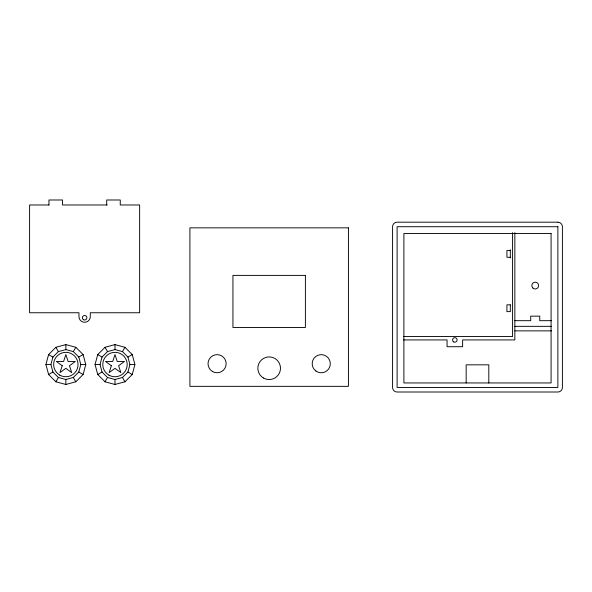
<?xml version="1.0" encoding="UTF-8"?>
<svg xmlns="http://www.w3.org/2000/svg" width="592" height="592" viewBox="0 0 592 592"><rect width="100%" height="100%" fill="white"/><g stroke="black" fill="none" stroke-linecap="round" stroke-linejoin="round"><path stroke-width="0.89" d="M45.924 364.539L48.596 354.578L55.885 347.282L65.853 344.611L75.813 347.282L83.109 354.578L85.773 364.539L83.109 374.499L75.813 381.796L65.853 384.467L55.885 381.796L48.596 374.499L45.924 364.539L50.905 364.539L52.91 357.065L58.379 351.596L65.853 349.598L73.319 351.596L78.795 357.065L80.793 364.539L78.795 372.013L73.319 377.481L65.853 379.487L58.379 377.481L52.91 372.013L50.905 364.539M95.06 364.539L97.732 354.578L105.021 347.282L114.989 344.611L124.949 347.282L132.245 354.578L134.909 364.539L132.245 374.499L124.949 381.796L114.989 384.467L105.021 381.796L97.732 374.499L95.06 364.539L100.041 364.539L102.046 357.065L107.515 351.596L114.989 349.598L122.455 351.596L127.931 357.065L129.929 364.539L127.931 372.013L122.455 377.481L114.989 379.487L107.515 377.481L102.046 372.013L100.041 364.539M55.885 381.796L58.379 377.481M73.319 351.596L75.813 347.282M105.021 381.796L107.515 377.481M122.455 351.596L124.949 347.282M48.596 374.499L52.91 372.013M78.795 357.065L83.109 354.578M97.732 374.499L102.046 372.013M127.931 357.065L132.245 354.578M49.018 204.973L29.6 204.973L29.6 312.754L78.965 312.754L78.965 316.609A5.661 5.661 0 0 0 84.626 322.27A5.661 5.661 0 0 0 90.287 316.609L90.287 312.754L139.645 312.754L139.645 204.973L120.228 204.973L120.287 199.992L106.701 199.992L106.701 204.973M107.278 204.973L62.545 204.973L62.545 199.992L48.958 199.992L48.958 204.973M510.319 250.49L506.922 250.49L506.922 257.283L510.319 257.305M514.848 320.679L530.698 320.679L530.698 316.15L539.756 316.15L539.756 320.679L551.529 320.679M514.848 326.34L551.463 326.34M514.848 330.869L551.463 330.869M403.566 336.53L512.583 336.53L512.583 232.649M403.463 339.926L447.071 339.926L447.071 346.72L462.618 346.72L462.618 339.926L514.848 339.926L514.848 232.641M80.793 364.539L85.773 364.539M129.929 364.539L134.909 364.539M97.732 354.578L102.046 357.065M127.931 372.013L132.245 374.499M48.596 354.578L52.91 357.065M78.795 372.013L83.109 374.499M105.021 347.282L107.515 351.596M122.455 377.481L124.949 381.796M55.885 347.282L58.379 351.596M73.319 377.481L75.813 381.796M510.319 249.735L510.319 258.031M488.807 382.95L488.807 364.835L466.163 364.835L466.163 382.95M114.989 344.611L114.989 349.598M114.989 379.487L114.989 384.467M65.853 344.611L65.853 349.598M65.853 379.487L65.853 384.467M62.234 365.715L59.992 372.597L65.853 368.342L71.706 372.597L69.471 365.715L75.325 361.46L68.087 361.46L65.853 354.578L63.61 361.46L56.373 361.46L62.234 365.715M111.37 365.715L109.128 372.597L114.989 368.342L120.842 372.597L118.607 365.715L124.461 361.46L117.223 361.46L114.989 354.578L112.746 361.46L105.509 361.46L111.37 365.715M557.871 222.185L397.106 222.185A4.529 4.529 0 0 0 392.577 226.714L392.577 387.346A4.529 4.529 0 0 0 396.966 392.008L557.871 392.008A4.529 4.529 0 0 0 562.4 387.479L562.4 226.714A4.529 4.529 0 0 0 557.871 222.185M557.871 226.714L397.106 226.714L397.106 387.479L557.871 387.479L557.871 226.714M348.422 227.846L189.914 227.846L189.914 386.347L348.422 386.347L348.422 227.846M551.078 233.507L403.899 233.507L403.899 382.95L551.078 382.95L551.078 233.507M305.398 275.391L232.937 275.391L232.937 327.472L305.398 327.472L305.398 275.391M510.319 304.828L506.922 304.828L506.922 311.621L510.319 311.621L510.319 304.828M453.709 341.887A2.264 2.264 0 0 0 457.105 339.926A2.264 2.264 0 0 0 453.709 337.965A2.264 2.264 0 0 0 453.709 341.887M532.83 287.986A3.397 3.397 0 0 0 538.505 286.461A3.397 3.397 0 0 0 534.347 282.303A3.397 3.397 0 0 0 532.83 287.986M83.494 319.702A2.264 2.264 0 0 0 86.891 317.741A2.264 2.264 0 0 0 83.494 315.78A2.264 2.264 0 0 0 83.494 319.702M59.748 375.106A12.203 12.203 0 0 0 78.055 364.539A12.203 12.203 0 0 0 59.748 353.972A12.203 12.203 0 0 0 59.748 375.106M263.507 378.036A11.322 11.322 0 0 0 280.49 368.231A11.322 11.322 0 0 0 263.507 358.426A11.322 11.322 0 0 0 263.507 378.036M212.558 371.547A9.058 9.058 0 0 0 226.144 363.703A9.058 9.058 0 0 0 212.558 355.859A9.058 9.058 0 0 0 212.558 371.547M315.921 371.029A9.058 9.058 0 0 0 330.255 364.65A9.058 9.058 0 0 0 317.564 355.429A9.058 9.058 0 0 0 315.921 371.029M108.884 375.106A12.203 12.203 0 0 0 127.191 364.539A12.203 12.203 0 0 0 108.884 353.972A12.203 12.203 0 0 0 108.884 375.106"/></g></svg>
